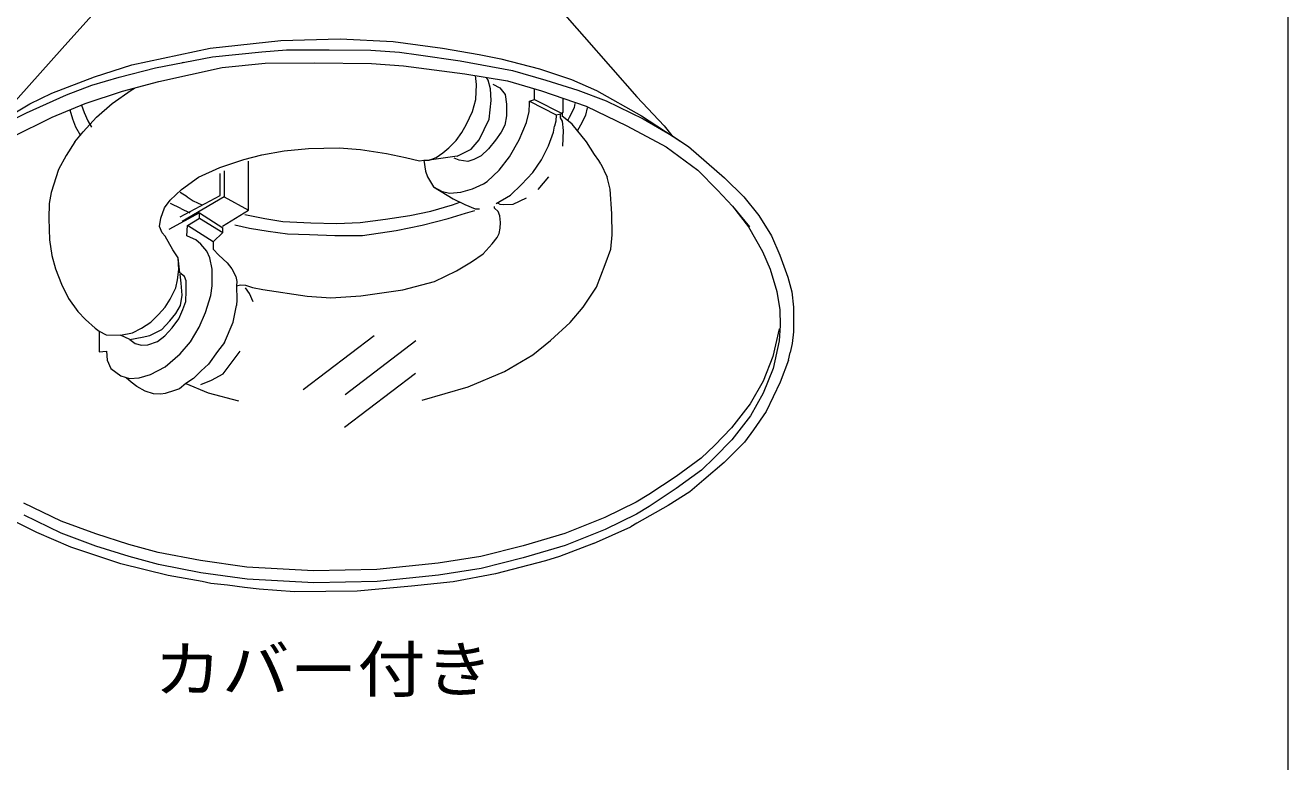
# Model space of a CAD drawing. Units: millimetres, scale not verified. Extents: x -1348 to 1152, y -2025 to -250.
# Drawn here: x -1132.1 to -722.9, y -684.6 to -446.1 of the extents above; entities that cross this region are included whole.
import ezdxf
from ezdxf.enums import TextEntityAlignment as Align

# ---------------------------------------------------------------- set-up
doc = ezdxf.new("R2010")
doc.units = ezdxf.units.MM
doc.header["$LTSCALE"] = 5
doc.layers.add('0-0_絵', color=7, linetype='Continuous', lineweight=20)
doc.layers.add('0-2_枠', color=7, linetype='Continuous', lineweight=20)
doc.layers.add('0-1_文字', color=7, linetype='Continuous')
doc.styles.add('ＭＳ ゴシック', font='')
doc.styles.get('ＭＳ ゴシック').set_extended_font_data('MS Gothic')

msp = doc.modelspace()

# ---------------------------------------------------------------- linework, layer by layer
at = {"layer": '0-0_絵'}
for p, q in [((-1081.181, -458.199), (-1080.797, -458.033)), ((-984.984, -455.564), (-977.977, -456.966)), ((-977.977, -456.966), (-965.421, -460.26)), ((-1100.616, -467.472), (-1088.882, -464.329)), ((-1097.817, -467.14), (-1096.731, -466.432)), ((-985.877, -465.278), (-986.248, -462.403)), ((-986.054, -470.15), (-985.877, -465.278)), ((-982.082, -463.882), (-982.611, -463.01)), ((-981.35, -466.705), (-982.082, -463.882)), ((-980.618, -465.241), (-978.318, -466.391)), ((-978.318, -466.391), (-976.541, -468.586)), ((-1103.938, -471.47), (-1097.817, -467.14)), ((-987.227, -474.023), (-986.054, -470.15)), ((-981.768, -476.531), (-981.141, -470.468)), ((-981.141, -470.468), (-981.35, -466.705)), ((-976.541, -468.586), (-976.123, -471.618)), ((-968.7, -470.677), (-967.132, -470.154)), ((-967.132, -470.154), (-967.132, -466.696)), ((-967.132, -470.154), (-958.096, -474.729)), ((-957.93, -469.745), (-957.93, -474.399)), ((-1109.088, -475.874), (-1103.938, -471.47)), ((-989.076, -478.161), (-987.227, -474.023)), ((-976.123, -471.618), (-976.123, -475.486)), ((-969.641, -477.577), (-968.805, -474.022)), ((-968.805, -474.022), (-968.7, -471.409)), ((-968.7, -470.677), (-960.077, -475.131)), ((-968.7, -471.409), (-968.7, -470.677)), ((-958.096, -474.729), (-957.93, -474.399)), ((-1113.343, -480.577), (-1109.088, -475.874)), ((-990.602, -480.89), (-989.076, -478.161)), ((-985.009, -483.222), (-981.768, -476.531)), ((-976.75, -478.413), (-977.9, -480.713)), ((-976.123, -475.486), (-976.75, -478.413)), ((-972.046, -483.222), (-969.641, -477.577)), ((-960.877, -480.724), (-960.564, -478.742)), ((-960.2, -477.19), (-960.564, -478.742)), ((-960.077, -475.131), (-960.2, -477.19)), ((-960.077, -475.131), (-958.096, -474.729)), ((-958.686, -476.135), (-958.686, -474.849)), ((-958.06, -477.178), (-958.686, -476.135)), ((-954.856, -478.107), (-958.215, -475.388)), ((-958.096, -474.729), (-958.096, -475.388)), ((-957.643, -480.203), (-958.06, -477.178)), ((-956.274, -476.959), (-955.692, -475.887)), ((-950.177, -483.865), (-954.856, -478.107)), ((-953.095, -480.274), (-952.035, -478.395)), ((-1116.034, -483.857), (-1113.343, -480.577)), ((-992.451, -483.414), (-990.602, -480.89)), ((-977.9, -480.713), (-979.677, -483.327)), ((-962.546, -485.209), (-960.877, -480.724)), ((-957.852, -485.314), (-957.643, -480.203)), ((-1116.034, -483.857), (-1118.911, -488.284)), ((-1055.454, -488.094), (-1048.209, -486.79)), ((-1048.209, -486.79), (-1040.385, -486.066)), ((-1040.385, -486.066), (-1030.388, -485.776)), ((-1030.388, -485.776), (-1023.433, -486.356)), ((-1023.433, -486.356), (-1015.029, -487.66)), ((-996.765, -487.434), (-994.798, -485.849)), ((-994.798, -485.849), (-992.451, -483.414)), ((-992.118, -488.554), (-987.622, -486.254)), ((-987.622, -486.254), (-985.009, -483.222)), ((-981.977, -486.149), (-984.382, -488.345)), ((-979.677, -483.327), (-981.977, -486.149)), ((-975.182, -488.763), (-972.046, -483.222)), ((-964.84, -489.695), (-962.546, -485.209)), ((-947.658, -487.944), (-950.177, -483.865)), ((-917.209, -485.356), (-905.472, -495.478)), ((-1118.911, -488.284), (-1121.37, -492.869)), ((-1069.074, -492.151), (-1061.25, -489.543)), ((-1061.25, -489.543), (-1055.454, -488.094)), ((-1059.787, -506.023), (-1059.787, -490.102)), ((-1015.029, -487.66), (-1008.944, -488.964)), ((-1008.944, -488.964), (-1004.307, -489.978)), ((-1004.307, -489.978), (-1003.003, -489.833)), ((-1003.003, -489.833), (-1001.225, -489.782)), ((-1003.003, -489.833), (-1002.467, -493.363)), ((-992.118, -488.554), (-1001.225, -489.782)), ((-1001.225, -489.782), (-998.995, -488.931)), ((-998.995, -488.931), (-996.765, -487.434)), ((-991.491, -489.808), (-993.163, -489.181)), ((-988.668, -490.227), (-991.491, -489.808)), ((-986.786, -489.599), (-988.668, -490.227)), ((-984.382, -488.345), (-986.786, -489.599)), ((-978.527, -493.049), (-975.182, -488.763)), ((-967.657, -493.763), (-964.84, -489.695)), ((-946.219, -489.943), (-947.658, -487.944)), ((-945.539, -491.012), (-946.219, -489.943)), ((-945.539, -491.012), (-943.519, -495.303)), ((-1121.37, -492.869), (-1123.753, -500.315)), ((-1076.028, -495.339), (-1069.074, -492.151)), ((-1002.467, -493.363), (-1001.736, -495.245)), ((-971.308, -497.726), (-967.657, -493.763)), ((-1081.534, -499.251), (-1076.028, -495.339)), ((-1001.736, -495.245), (-999.854, -498.381)), ((-999.854, -498.381), (-993.421, -502.316)), ((-999.854, -498.381), (-997.031, -499.949)), ((-990.968, -500.158), (-987.204, -499.113)), ((-987.204, -499.113), (-983.643, -497.462)), ((-974.854, -501.169), (-971.308, -497.726)), ((-965.883, -499.291), (-962.441, -495.223)), ((-942.54, -499.22), (-943.519, -495.303)), ((-905.472, -495.478), (-899.227, -501.723)), ((-1123.753, -500.315), (-1124.348, -503.79)), ((-1087.04, -505.191), (-1085.157, -502.728)), ((-1085.157, -502.728), (-1081.534, -499.251)), ((-1079.616, -501.66), (-1081.952, -500.237)), ((-1067.673, -501.708), (-1081.287, -509.668)), ((-997.031, -499.949), (-994.522, -500.472)), ((-994.522, -500.472), (-990.968, -500.158)), ((-993.421, -502.316), (-989.666, -504.194)), ((-979.548, -503.776), (-974.854, -501.169)), ((-974.02, -504.089), (-969.639, -502.003)), ((-942.06, -507.217), (-942.54, -499.22)), ((-907.812, -499.535), (-902.912, -504.723)), ((-899.227, -501.723), (-894.382, -507.753)), ((-1124.348, -503.79), (-1124.547, -508.655)), ((-1088.199, -508.524), (-1087.04, -505.191)), ((-1075.703, -506.847), (-1085.61, -512.228)), ((-1081.753, -505.483), (-1085.092, -503.825)), ((-1081.753, -505.483), (-1078.829, -506.833)), ((-1075.703, -506.847), (-1068.101, -511.715)), ((-1075.703, -508.555), (-1075.703, -506.847)), ((-1068.166, -511.21), (-1059.787, -506.023)), ((-993.695, -504.246), (-991.268, -503.392)), ((-989.666, -504.194), (-986.328, -505.55)), ((-986.328, -505.55), (-984.868, -505.55)), ((-980.04, -505.356), (-980.04, -504.838)), ((-978.9, -506.393), (-980.04, -505.356)), ((-979.026, -503.568), (-978.296, -504.089)), ((-978.278, -507.844), (-978.9, -506.393)), ((-978.296, -504.089), (-977.149, -504.194)), ((-977.149, -504.194), (-974.02, -504.089)), ((-941.9, -513.934), (-942.06, -507.217)), ((-902.912, -504.723), (-897.435, -511.399)), ((-1124.547, -508.655), (-1124.249, -515.605)), ((-1088.634, -511.277), (-1088.199, -508.524)), ((-1087.765, -513.305), (-1088.634, -511.277)), ((-1079.717, -514.278), (-1079.546, -510.947)), ((-1079.546, -510.947), (-1075.703, -508.555)), ((-1071.261, -516.242), (-1079.546, -510.947)), ((-1075.703, -508.555), (-1068.101, -513.167)), ((-978.071, -510.02), (-978.278, -507.844)), ((-978.175, -511.782), (-978.071, -510.02)), ((-894.382, -507.753), (-890.29, -514.321)), ((-1078.606, -514.79), (-1079.717, -514.278)), ((-1076.898, -515.559), (-1078.606, -514.79)), ((-1075.19, -517.011), (-1076.898, -515.559)), ((-1068.101, -513.167), (-1071.261, -516.242)), ((-1068.101, -513.167), (-1068.101, -511.715)), ((-980.765, -516.859), (-979.211, -514.787)), ((-979.211, -514.787), (-978.589, -513.543)), ((-978.589, -513.543), (-978.175, -511.782)), ((-942.38, -518.573), (-941.9, -513.934)), ((-1124.249, -515.605), (-1123.563, -520.638)), ((-1082.549, -521.419), (-1084.287, -518.811)), ((-1073.311, -519.317), (-1075.19, -517.011)), ((-1072.286, -521.452), (-1073.311, -519.317)), ((-1071.261, -516.242), (-1071.261, -518.633)), ((-1071.261, -518.633), (-1069.382, -520.512)), ((-983.771, -520.176), (-980.765, -516.859)), ((-944.14, -523.531), (-942.38, -518.573)), ((-1123.563, -520.638), (-1122.353, -525.037)), ((-1082.068, -526.288), (-1082.549, -521.419)), ((-1082.331, -525.186), (-1082.549, -521.419)), ((-1071.603, -525.039), (-1072.286, -521.452)), ((-1069.382, -520.512), (-1066.649, -523.075)), ((-1066.649, -523.075), (-1065.144, -524.949)), ((-992.372, -525.668), (-987.501, -522.766)), ((-987.501, -522.766), (-983.771, -520.176)), ((-947.019, -530.888), (-944.14, -523.531)), ((-1122.353, -525.037), (-1120.374, -529.985)), ((-1082.838, -528.591), (-1082.331, -525.186)), ((-1080.498, -527.489), (-1082.068, -526.288)), ((-1081.608, -529.574), (-1081.933, -526.714)), ((-1080.036, -528.874), (-1080.498, -527.489)), ((-1071.518, -530.505), (-1071.603, -525.039)), ((-1065.144, -524.949), (-1063.92, -527.442)), ((-1063.92, -527.442), (-1063.597, -529.059)), ((-999.522, -529.088), (-992.372, -525.668)), ((-1120.374, -529.985), (-1118.174, -534.604)), ((-1085.157, -534.822), (-1083.345, -531.127)), ((-1083.345, -531.127), (-1082.838, -528.591)), ((-1081.283, -533.539), (-1081.608, -529.574)), ((-1080.036, -532.106), (-1080.036, -528.874)), ((-1071.945, -533.665), (-1071.518, -530.505)), ((-1063.597, -529.059), (-1063.618, -530.487)), ((-1063.618, -530.487), (-1062.374, -530.124)), ((-1063.618, -530.487), (-1063.597, -534.969)), ((-1062.374, -530.124), (-1060.716, -530.228)), ((-1059.438, -533.015), (-1060.79, -531.109)), ((-1060.716, -530.228), (-1058.488, -531.005)), ((-1058.488, -531.005), (-1055.172, -531.627)), ((-1055.172, -531.627), (-1040.767, -533.803)), ((-1023.409, -533.699), (-1009.782, -531.782)), ((-1009.782, -531.782), (-999.522, -529.088)), ((-951.337, -537.446), (-947.019, -530.888)), ((-1118.174, -534.604), (-1115.095, -538.782)), ((-1086.823, -537.357), (-1085.157, -534.822)), ((-1081.803, -536.855), (-1081.283, -533.539)), ((-1081.052, -538.202), (-1080.129, -535.523)), ((-1080.129, -535.523), (-1080.036, -532.106)), ((-1073.738, -539.131), (-1071.945, -533.665)), ((-1063.597, -534.969), (-1063.655, -536.876)), ((-1058.253, -535.711), (-1059.438, -533.015)), ((-1040.767, -533.803), (-1033.047, -534.321)), ((-1033.047, -534.321), (-1023.409, -533.699)), ((-1115.095, -538.782), (-1112.566, -541.422)), ((-1091.387, -542.211), (-1088.924, -539.82)), ((-1088.924, -539.82), (-1086.823, -537.357)), ((-1085.248, -541.795), (-1083.298, -539.455)), ((-1083.298, -539.455), (-1081.803, -536.855)), ((-1082.345, -541.157), (-1081.052, -538.202)), ((-1075.788, -543.828), (-1073.738, -539.131)), ((-1064.782, -542.253), (-1063.655, -536.876)), ((-955.496, -542.404), (-951.337, -537.446)), ((-1112.566, -541.422), (-1109.487, -544.171)), ((-1109.487, -544.171), (-1108.167, -545.16)), ((-1097.4, -545.688), (-1094.502, -544.167)), ((-1094.502, -544.167), (-1091.387, -542.211)), ((-1087.913, -544.59), (-1085.248, -541.795)), ((-1086.871, -546.699), (-1084.469, -544.113)), ((-1084.469, -544.113), (-1082.345, -541.157)), ((-1078.606, -548.611), (-1075.788, -543.828)), ((-1067.568, -548.823), (-1064.782, -542.253)), ((-961.893, -548.162), (-955.496, -542.404)), ((-1108.167, -545.16), (-1105.876, -546.34)), ((-1108.167, -545.16), (-1108.167, -551.846)), ((-1105.876, -546.34), (-1101.312, -546.485)), ((-1101.312, -546.485), (-1097.4, -545.688)), ((-1098.23, -547.899), (-1101.312, -546.485)), ((-1098.23, -547.899), (-1094.284, -547.125)), ((-1098.23, -547.899), (-1096.568, -549.192)), ((-1094.284, -547.125), (-1091.749, -546.54)), ((-1091.749, -546.54), (-1087.913, -544.59)), ((-1089.272, -548.546), (-1086.871, -546.699)), ((-967.651, -552.8), (-961.893, -548.162)), ((-887.826, -544.414), (-889.817, -553.414)), ((-883.183, -545.332), (-883.551, -549.131)), ((-1108.167, -551.846), (-1105.851, -551.686)), ((-1105.851, -551.686), (-1105.595, -554.59)), ((-1096.568, -549.192), (-1094.444, -549.654)), ((-1094.444, -549.654), (-1092.412, -549.562)), ((-1092.412, -549.562), (-1089.272, -548.546)), ((-1081.937, -552.54), (-1078.606, -548.611)), ((-1069.785, -551.778), (-1072.74, -555.842)), ((-1067.568, -548.823), (-1069.785, -551.778)), ((-1067.995, -558.932), (-1062.449, -551.641)), ((-884.783, -554.533), (-884.175, -552.031)), ((-883.551, -549.131), (-884.175, -552.031)), ((-1105.595, -554.59), (-1104.399, -557.237)), ((-1086.805, -556.725), (-1081.937, -552.54)), ((-1072.74, -555.842), (-1075.141, -558.058)), ((-976.768, -558.239), (-967.651, -552.8)), ((-889.817, -553.414), (-893.019, -561.376)), ((-884.783, -554.533), (-887.49, -561.699)), ((-1104.399, -557.237), (-1101.154, -559.629)), ((-1101.154, -559.629), (-1098.335, -560.483)), ((-1097.861, -561.66), (-1099.431, -560.275)), ((-1098.335, -560.483), (-1095.175, -560.312)), ((-1095.175, -560.312), (-1091.503, -559.202)), ((-1091.503, -559.202), (-1086.805, -556.725)), ((-1077.635, -560.46), (-1080.091, -562.077)), ((-1075.141, -558.058), (-1077.635, -560.46)), ((-1071.732, -561.068), (-1067.995, -558.932)), ((-1028.646, -576.232), (-1005.64, -558.723)), ((-988.604, -563.197), (-976.768, -558.239)), ((-1096.014, -563.045), (-1097.861, -561.66)), ((-1093.243, -564.616), (-1096.014, -563.045)), ((-1090.565, -565.447), (-1093.243, -564.616)), ((-1083.731, -564.431), (-1086.778, -565.354)), ((-1082.161, -563.877), (-1083.731, -564.431)), ((-1080.091, -562.077), (-1082.161, -563.877)), ((-1080.091, -562.077), (-1072.894, -565.116)), ((-1075.202, -562.402), (-1071.732, -561.068)), ((-1003.478, -567.515), (-988.604, -563.197)), ((-893.019, -561.376), (-897.147, -568.675)), ((-1088.164, -565.539), (-1090.565, -565.447)), ((-1086.778, -565.354), (-1088.164, -565.539)), ((-1072.894, -565.116), (-1062.977, -567.675)), ((-897.147, -568.675), (-903.181, -576.459)), ((-903.181, -576.459), (-908.778, -582.231)), ((-908.778, -582.231), (-913.063, -586.253)), ((-913.063, -586.253), (-921.196, -592.2)), ((-1120.541, -606.718), (-1132.552, -600.9)), ((-934.104, -600.49), (-944.261, -605.501)), ((-944.261, -605.501), (-957.262, -610.647)), ((-1109.28, -610.847), (-1120.541, -606.718)), ((-947.927, -613.875), (-935.895, -608.548)), ((-1098.582, -614.226), (-1109.28, -610.847)), ((-957.262, -610.647), (-970.804, -614.71)), ((-1089.011, -616.853), (-1098.582, -614.226)), ((-1075.31, -619.481), (-1089.011, -616.853)), ((-970.804, -614.71), (-984.483, -618.095)), ((-1060.296, -621.545), (-1075.31, -619.481)), ((-1038.713, -622.765), (-1060.296, -621.545)), ((-998.296, -620.262), (-1018.162, -622.39)), ((-984.483, -618.095), (-998.296, -620.262)), ((-1018.162, -622.39), (-1038.713, -622.765))]:
    msp.add_line(p, q, dxfattribs=at)
at = {"layer": '0-0_絵', "lineweight": 18}
for p, q in [((-1042.103, -564.077), (-1019.096, -546.569)), ((-1028.502, -565.669), (-1005.495, -548.161))]:
    msp.add_line(p, q, dxfattribs=at)
at = {"layer": '0-0_絵'}
for points in [[(-1145.263, -481.573), (-1120.139, -453.587), (-1109.613, -441.841), (-1101.336, -434.317), (-1101.336, -396.821)], [(-958.92, -440.88), (-950.955, -449.907), (-933.963, -469.289), (-925.011, -478.688), (-922.625, -481.772), (-917.209, -485.356)], [(-1161.218, -493.413), (-1152.158, -485.369), (-1143.755, -479.348), (-1130.615, -471.535), (-1123.516, -468.141), (-1109.661, -462.815), (-1097.575, -458.905), (-1072.259, -453.48), (-1049.353, -451.069), (-1030.065, -450.466), (-1012.886, -451.37), (-996.866, -453.49), (-984.984, -455.564)], [(-1131.728, -474.472), (-1118.721, -468.658), (-1110.569, -465.541), (-1101.698, -462.904), (-1089.95, -459.907), (-1071.489, -456.31), (-1055.425, -454.752), (-1047.426, -454.022), (-1033.632, -454.022), (-1020.183, -454.195), (-1010.786, -454.798), (-1004.664, -455.66), (-991.129, -457.643), (-974.232, -460.747), (-963.369, -463.851), (-953.023, -467.127), (-943.885, -470.575), (-931.815, -476.438), (-922.625, -481.772)], [(-1088.882, -464.329), (-1068.362, -459.774), (-1054.406, -458.427), (-1038.428, -458.234), (-1019.948, -458.523), (-1009.553, -459.197), (-989.632, -461.84), (-975.881, -464.131), (-964.804, -467.378), (-950.384, -472.344), (-937.111, -478.646), (-924.41, -485.522)], [(-965.421, -460.26), (-955.041, -463.72), (-946.937, -467.193), (-932.425, -475.43), (-917.209, -485.356)], [(-1180.358, -545.738), (-1180.246, -539.243), (-1179.617, -532.538), (-1177.836, -526.147), (-1175.007, -519.965), (-1172.702, -515.459), (-1169.244, -509.906), (-1165.577, -505.087), (-1157.405, -497.124), (-1152.48, -492.723), (-1146.613, -488.637), (-1136.45, -482.351), (-1123.457, -475.854), (-1112.77, -471.454), (-1100.616, -467.472)], [(-1140.18, -478.668), (-1131.728, -474.472)], [(-1117.723, -473.501), (-1116.879, -476.392), (-1115.866, -479.042), (-1114.179, -481.814)], [(-1113.938, -471.981), (-1113.071, -474.343), (-1111.818, -477.042), (-1110.709, -479.115)], [(-955.692, -475.887), (-954.125, -472.753), (-953.916, -471.394)], [(-952.035, -478.395), (-950.468, -475.26), (-949.945, -472.857)], [(-924.41, -485.522), (-914.162, -493.068), (-907.812, -499.535)], [(-1081.883, -508.106), (-1068.938, -501.262), (-1068.938, -494.12)], [(-1067.673, -493.227), (-1067.673, -501.708), (-1059.787, -506.023)], [(-983.643, -497.462), (-982.464, -496.705), (-978.527, -493.049)], [(-1079.616, -501.66), (-1077.705, -503.009), (-1074.893, -504.246)], [(-1064.209, -510.769), (-1059.486, -511.781), (-1053.413, -512.793), (-1047.115, -513.693), (-1040.03, -513.918), (-1031.82, -514.143), (-1022.823, -514.143), (-1011.914, -512.568), (-1003.48, -510.882), (-995.045, -508.632), (-989.422, -506.945), (-986.385, -506.046)], [(-1060.948, -507.395), (-1054.537, -508.632), (-1048.689, -509.644), (-1039.58, -510.094), (-1031.258, -510.319), (-1023.61, -509.982), (-1015.401, -508.857), (-1007.528, -507.733), (-1000.668, -506.271), (-993.695, -504.246)], [(-902.912, -504.723), (-897.724, -511.352), (-893.228, -519.423), (-890.691, -525.072)], [(-1084.287, -518.811), (-1086.82, -514.375), (-1087.765, -513.305)], [(-890.29, -514.321), (-887.598, -520.566), (-885.014, -527.673)], [(-890.691, -525.072), (-888.501, -532.335), (-887.583, -538.265), (-887.496, -543.371), (-887.756, -548.304), (-889.746, -557.305), (-892.949, -565.267), (-897.076, -572.566), (-903.111, -580.349), (-908.708, -586.121), (-912.993, -590.144), (-921.126, -596.091), (-929.971, -601.943), (-934.033, -604.38), (-944.19, -609.391), (-957.191, -614.537), (-970.734, -618.6), (-984.412, -621.986), (-998.226, -624.153), (-1018.092, -626.28), (-1038.643, -626.655), (-1060.226, -625.435), (-1075.24, -623.371), (-1088.94, -620.744), (-1098.512, -618.116), (-1109.21, -614.738), (-1120.47, -610.609), (-1132.482, -604.791)], [(-885.014, -527.673), (-883.722, -532.411), (-883.183, -537.364), (-883.183, -542.748), (-883.183, -545.332)], [(-887.49, -561.699), (-892.013, -571.174), (-896.062, -577.167), (-898.982, -581.06), (-905.656, -587.735), (-912.191, -593.296), (-916.78, -597.19), (-923.732, -601.639), (-933.883, -607.34), (-935.895, -608.548)], [(-921.196, -592.2), (-930.041, -598.052), (-934.104, -600.49)], [(-947.927, -613.875), (-959.014, -618.135), (-963.546, -619.483), (-979.715, -623.77), (-993.433, -626.342), (-1006.907, -627.689), (-1024.545, -629.404), (-1044.877, -629.527), (-1056.351, -628.702), (-1061.079, -628.149), (-1066.605, -627.412), (-1071.948, -626.86), (-1074.772, -626.246), (-1085.825, -624.281), (-1101.114, -620.474), (-1117.386, -615.07), (-1128.376, -610.405), (-1137.019, -606.048)]]:
    msp.add_lwpolyline(points, dxfattribs=at)
at = {"layer": '0-2_枠'}
msp.add_line((-722.945, -249.712), (-722.945, -2024.712), dxfattribs=at)

# ---------------------------------------------------------------- texts
at = {"layer": '0-1_文字', "style": 'ＭＳ ゴシック', "width": 1.1}
msp.add_text('カバー付き', height=14.66, dxfattribs=at).set_placement((-1090.445, -666.382), align=Align.BOTTOM_LEFT)

doc.saveas('drawing.dxf')
